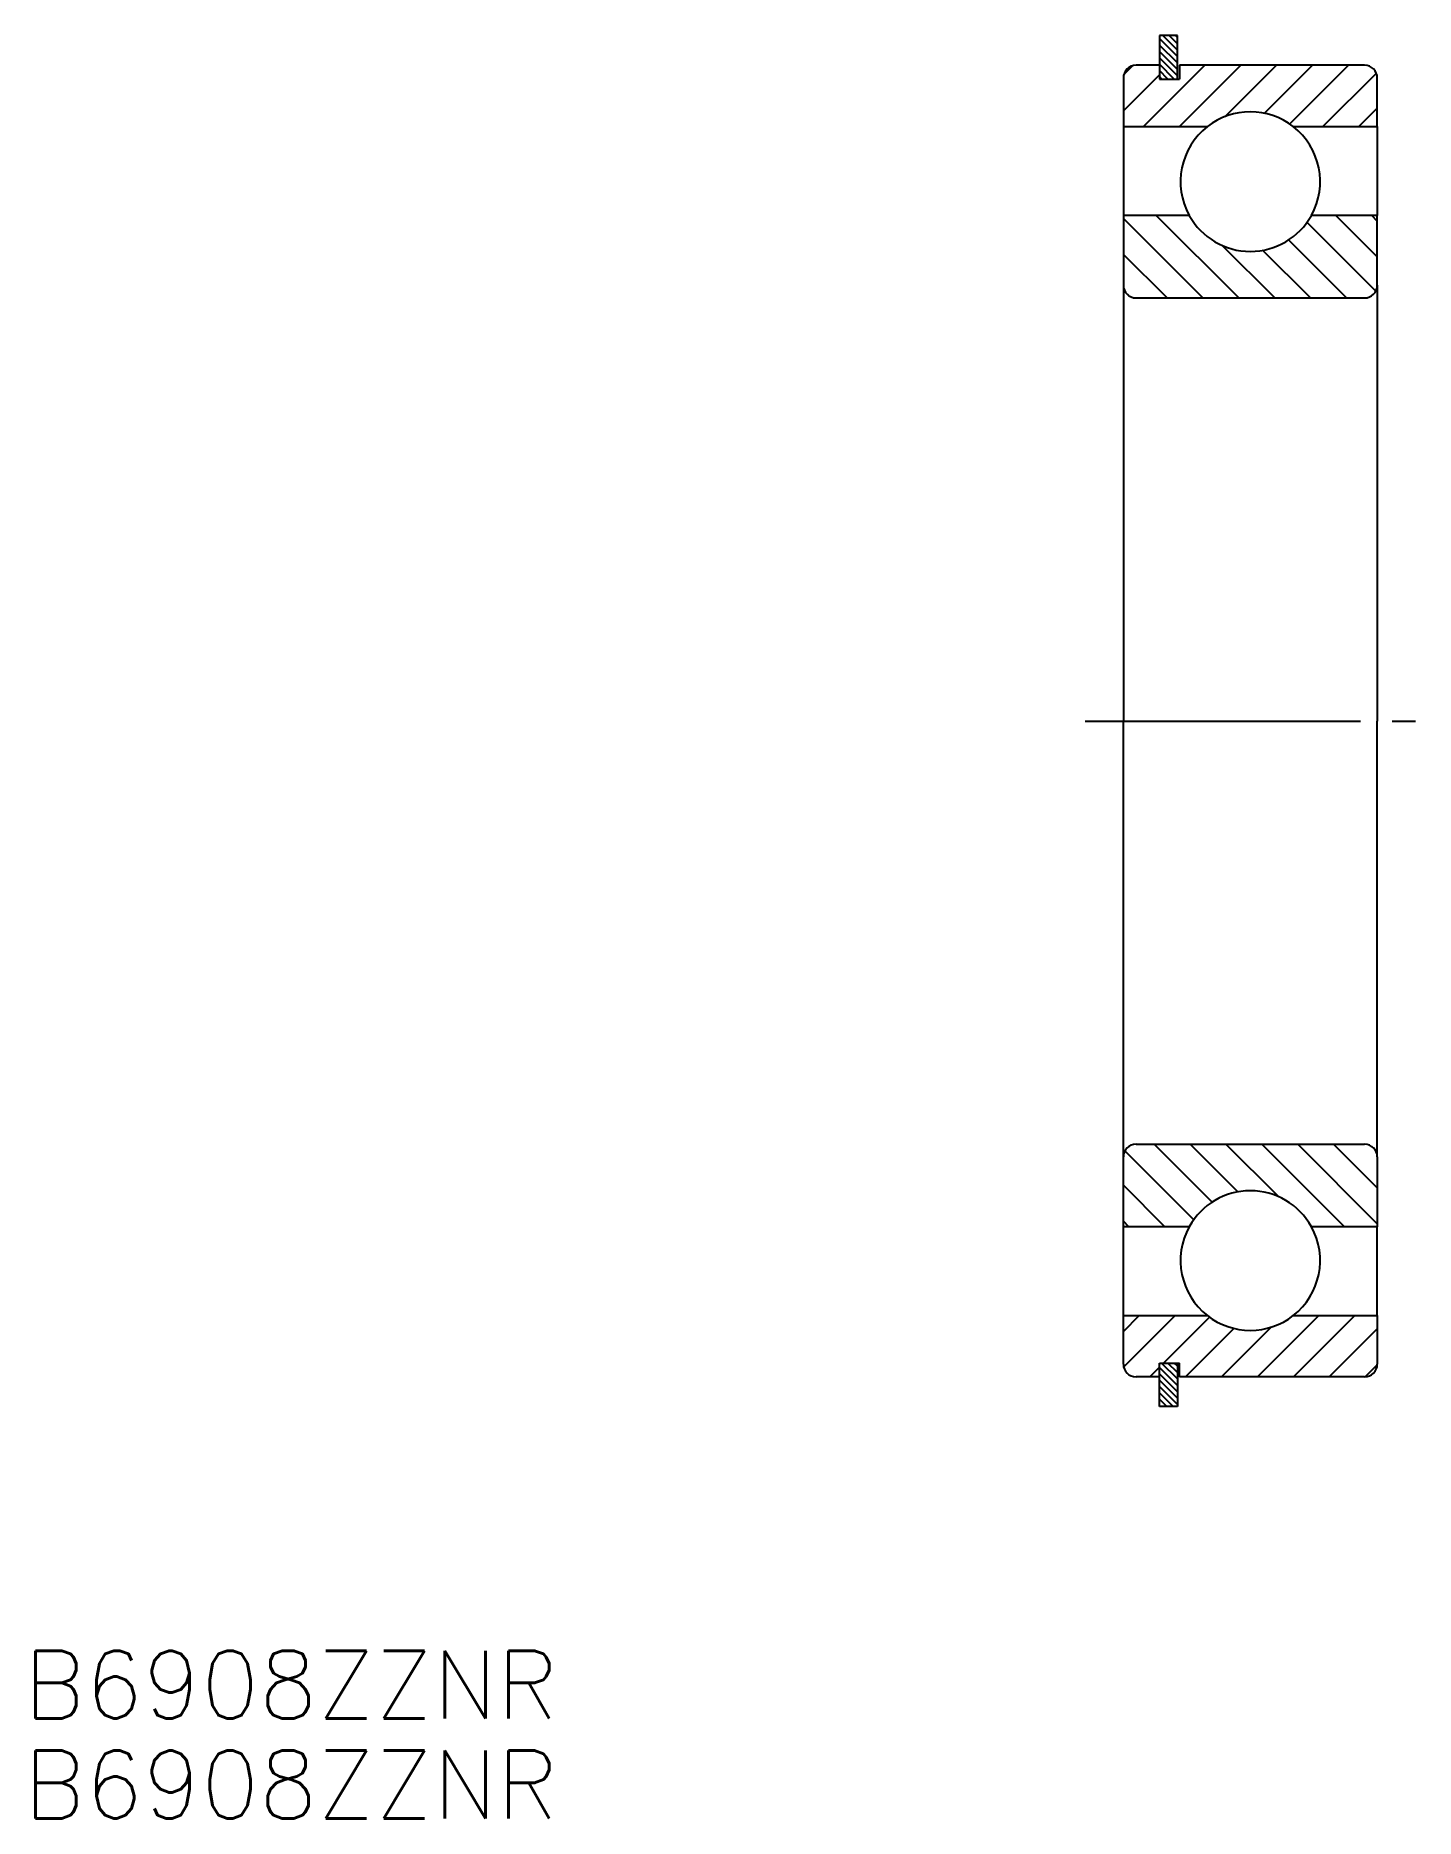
# Model space of a CAD drawing. Extents: x 68.2 to 133.4, y 174.5 to 258.8.
import ezdxf

# ---------------------------------------------------------------- set-up
doc = ezdxf.new("R2010")
doc.units = 0
doc.linetypes.add('CENTER', pattern=[17.5, 13, -1.5, 1.5, -1.5])
doc.layers.get('0').update_dxf_attribs({"linetype": 'CONTINUOUS'})
doc.layers.add('CENTER', color=1, linetype='CENTER')
doc.styles.get("Standard").update_dxf_attribs({"font": 'txt.shx', "bigfont": '@extfont2.shx'})

msp = doc.modelspace()

# ---------------------------------------------------------------- linework, layer by layer
at = {"color": 7, "linetype": 'CONTINUOUS'}
for p, q in [((122.146, 258.807), (121.296, 258.807)), ((121.296, 258.807), (121.296, 257.407)), ((122.146, 256.757), (122.146, 258.807)), ((121.296, 257.407), (120.196, 257.407)), ((121.296, 257.407), (121.296, 256.757)), ((130.996, 257.407), (122.246, 257.407)), ((122.246, 257.407), (122.246, 256.757)), ((119.596, 256.807), (119.596, 254.507)), ((121.296, 256.757), (122.146, 256.757)), ((122.146, 256.757), (122.246, 256.757)), ((131.596, 254.507), (131.596, 256.807)), ((119.596, 254.507), (123.564, 254.507)), ((119.596, 254.507), (119.596, 250.307)), ((127.629, 254.507), (131.596, 254.507)), ((131.596, 254.507), (131.596, 250.307)), ((119.596, 250.307), (119.596, 247.007)), ((122.71, 250.307), (119.596, 250.307)), ((131.596, 250.307), (128.483, 250.307)), ((131.596, 247.007), (131.596, 250.307)), ((119.596, 247.007), (119.596, 226.407)), ((131.596, 247.007), (131.596, 226.407)), ((120.196, 246.407), (130.996, 246.407)), ((119.596, 205.807), (119.596, 226.407)), ((131.596, 205.807), (131.596, 226.407)), ((119.596, 202.507), (119.596, 205.807)), ((120.196, 206.407), (130.996, 206.407)), ((131.596, 205.807), (131.596, 202.507)), ((122.71, 202.507), (119.596, 202.507)), ((119.596, 198.307), (119.596, 202.507)), ((131.596, 202.507), (128.483, 202.507)), ((131.596, 198.307), (131.596, 202.507)), ((119.596, 196.007), (119.596, 198.307)), ((119.596, 198.307), (123.564, 198.307)), ((127.629, 198.307), (131.596, 198.307)), ((131.596, 198.307), (131.596, 196.007)), ((121.296, 196.057), (122.146, 196.057)), ((121.296, 195.407), (121.296, 196.057)), ((122.146, 196.057), (122.246, 196.057)), ((122.146, 196.057), (122.146, 194.007)), ((122.246, 195.407), (122.246, 196.057)), ((121.296, 195.407), (120.196, 195.407)), ((121.296, 194.007), (121.296, 195.407)), ((130.996, 195.407), (122.246, 195.407)), ((122.146, 194.007), (121.296, 194.007))]:
    msp.add_line(p, q, dxfattribs=at)
at = {"color": 3, "linetype": 'CONTINUOUS'}
for p, q in [((122.146, 258.116), (121.456, 258.807)), ((122.146, 258.417), (121.756, 258.807)), ((122.146, 258.718), (122.057, 258.807)), ((122.146, 257.816), (121.296, 258.666)), ((122.146, 257.515), (121.296, 258.365)), ((122.146, 257.215), (121.296, 258.065)), ((119.626, 256.984), (120.02, 257.378)), ((120.544, 254.507), (123.444, 257.407)), ((122.146, 256.914), (121.296, 257.764)), ((122.003, 256.757), (121.296, 257.464)), ((121.703, 256.757), (121.296, 257.163)), ((122.241, 254.507), (125.141, 257.407)), ((124.396, 254.965), (126.838, 257.407)), ((126.254, 255.126), (128.535, 257.407)), ((127.448, 254.623), (130.232, 257.407)), ((129.029, 254.507), (131.553, 257.031)), ((119.596, 255.257), (121.296, 256.957)), ((121.402, 256.757), (121.296, 256.863)), ((130.726, 254.507), (131.596, 255.378)), ((125.052, 246.407), (121.152, 250.307)), ((125.052, 246.407), (121.152, 250.307)), ((131.596, 248.348), (129.638, 250.307)), ((131.596, 248.348), (129.638, 250.307)), ((131.596, 250.045), (131.335, 250.307)), ((131.596, 250.045), (131.335, 250.307)), ((123.355, 246.407), (119.596, 250.166)), ((123.355, 246.407), (119.596, 250.166)), ((131.523, 246.725), (128.262, 249.986)), ((131.523, 246.725), (128.262, 249.986)), ((126.749, 246.407), (124.246, 248.911)), ((126.749, 246.407), (124.246, 248.911)), ((128.446, 246.407), (126.179, 248.674)), ((128.446, 246.407), (126.179, 248.674)), ((130.143, 246.407), (127.393, 249.158)), ((130.143, 246.407), (127.393, 249.158)), ((121.658, 246.407), (119.596, 248.469)), ((121.658, 246.407), (119.596, 248.469)), ((119.846, 246.522), (119.712, 246.657)), ((119.846, 246.522), (119.712, 246.657)), ((122.921, 202.839), (119.668, 206.091)), ((123.789, 203.668), (121.049, 206.407)), ((125.001, 204.153), (122.746, 206.407)), ((126.921, 203.93), (124.444, 206.407)), ((130.041, 202.507), (126.141, 206.407)), ((131.596, 202.648), (127.838, 206.407)), ((131.596, 204.345), (129.535, 206.407)), ((131.489, 206.15), (131.34, 206.299)), ((121.555, 202.507), (119.596, 204.466)), ((119.858, 202.507), (119.596, 202.769)), ((119.596, 197.557), (120.346, 198.307)), ((119.612, 195.876), (122.043, 198.307)), ((121.491, 196.057), (123.672, 198.238)), ((125.932, 195.407), (128.832, 198.307)), ((127.629, 195.407), (130.529, 198.307)), ((122.538, 195.407), (124.838, 197.708)), ((124.235, 195.407), (126.597, 197.769)), ((129.326, 195.407), (131.596, 197.678)), ((120.841, 195.407), (121.296, 195.863)), ((122.146, 195.007), (121.296, 195.857)), ((122.146, 194.707), (121.296, 195.557)), ((122.146, 195.308), (121.397, 196.057)), ((122.146, 195.608), (121.698, 196.057)), ((122.146, 195.909), (121.998, 196.057)), ((131.026, 195.41), (131.594, 195.978)), ((122.146, 194.406), (121.296, 195.256)), ((122.146, 194.106), (121.296, 194.956)), ((121.944, 194.007), (121.296, 194.655)), ((121.644, 194.007), (121.296, 194.355)), ((121.343, 194.007), (121.296, 194.054))]:
    msp.add_line(p, q, dxfattribs=at)
at = {"color": 7, "linetype": 'CONTINUOUS'}
for centre, radius, start, end in [((120.196, 256.807), 0.6, 90, 180), ((130.996, 256.807), 0.6, 0, 90), ((125.596, 251.907), 3.3, 128.01228, 209.00255), ((125.596, 251.907), 3.3, 51.98772, 128.01228), ((125.596, 251.907), 3.3, 330.99745, 51.98772), ((125.596, 251.907), 3.3, 209.00255, 330.99745), ((120.196, 247.007), 0.6, 180, 270), ((130.996, 247.007), 0.6, 270, 0), ((120.196, 205.807), 0.6, 90, 180), ((130.996, 205.807), 0.6, 0, 90), ((125.596, 200.907), 3.3, 29.00255, 150.99745), ((125.596, 200.907), 3.3, 150.99745, 231.98772), ((125.596, 200.907), 3.3, 308.01228, 29.00255), ((125.596, 200.907), 3.3, 231.98772, 308.01228), ((120.196, 196.007), 0.6, 180, 270), ((130.996, 196.007), 0.6, 270, 0)]:
    msp.add_arc(centre, radius, start, end, dxfattribs=at)
at = {"layer": 'CENTER', "color": 1, "linetype": 'CENTER'}
msp.add_line((117.796, 226.407), (133.396, 226.407), dxfattribs=at)

# ---------------------------------------------------------------- texts
at = {"color": 7, "linetype": 'CONTINUOUS'}
for p in [(67.629, 179.263), (67.629, 174.54)]:
    msp.add_text('B6908ZZNR', height=3.2, dxfattribs=at).set_placement(p)

doc.saveas('drawing.dxf')
